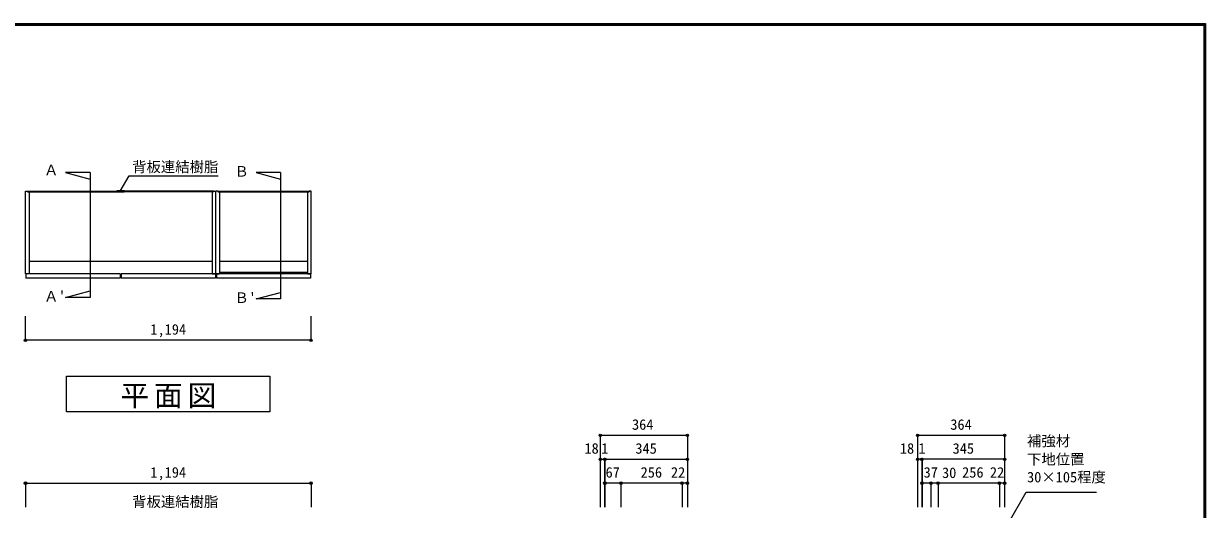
# Model space of a CAD drawing. Units: millimetres at full size, sheet at 1:20; some dimension numbers follow another scale. Extents: x -3893 to 3907, y -2871 to 2783.
# Drawn here: x -1033 to 3907, y 753 to 2783 of the extents above; entities that cross this region are included whole.
import ezdxf
from ezdxf.enums import TextEntityAlignment as Align

# ---------------------------------------------------------------- set-up
doc = ezdxf.new("R2010")
doc.units = ezdxf.units.MM
doc.header["$LTSCALE"] = 20
doc.header["$PDMODE"] = 32
doc.header["$PDSIZE"] = 10
for name, color, linetype in [('0-1_本体', 2, 'Continuous'), ('0-2_扉', 3, 'Continuous'), ('0-4_棚', 3, 'Continuous'), ('0-7_', 7, 'Continuous'), ('0-A_文字', 7, 'Continuous'), ('0-B_寸法', 7, 'Continuous'), ('F-1_枠', 6, 'Continuous')]:
    doc.layers.add(name, color=color, linetype=linetype)
doc.styles.add('ＭＳ ゴシック', font='')
doc.styles.get('ＭＳ ゴシック').set_extended_font_data('MS Gothic')

msp = doc.modelspace()

# ---------------------------------------------------------------- linework, layer by layer
at = {"layer": '0-1_本体'}
for p, q in [((-1025.7, 1738.06), (-1025.7, 2083.06)), ((-1017.7, 2081.56), (-633.2, 2081.56)), ((-1010.7, 2080.06), (-1010.7, 1738.06)), ((-237.7, 2081.56), (-622.2, 2081.56)), ((-244.7, 2080.06), (-244.7, 1738.06)), ((-237.7, 2083.06), (-229.7, 2083.06)), ((-229.7, 1738.06), (-229.7, 2083.06)), ((-221.7, 2083.06), (-229.7, 2083.06)), ((-221.7, 2083.06), (-221.7, 2080.06)), ((-221.7, 2081.56), (160.3, 2081.56)), ((-221.7, 2080.06), (160.3, 2080.06)), ((-214.7, 2080.06), (-214.7, 1738.06)), ((153.3, 2080.06), (153.3, 1738.06)), ((-1010.7, 1738.06), (-1025.7, 1738.06)), ((-244.7, 1738.06), (-229.7, 1738.06)), ((-229.7, 1738.06), (-214.7, 1738.06))]:
    msp.add_line(p, q, dxfattribs=at)
at = {"layer": '0-1_本体', "color": 7}
for p, q in [((-1017.7, 2083.06), (-633.2, 2083.06)), ((-237.7, 2083.06), (-622.2, 2083.06)), ((-221.7, 2083.06), (160.3, 2083.06))]:
    msp.add_line(p, q, dxfattribs=at)
at = {"layer": '0-1_本体'}
for points in [[(-1025.7, 2083.06), (-1017.7, 2083.06), (-1017.7, 2080.06), (-633.2, 2080.06)], [(-237.7, 2083.06), (-237.7, 2080.06), (-622.2, 2080.06)], [(153.3, 1738.06), (168.3, 1738.06), (168.3, 2083.06)], [(168.3, 2083.06), (160.3, 2083.06), (160.3, 2080.06)]]:
    msp.add_lwpolyline(points, dxfattribs=at)
at = {"layer": '0-2_扉', "color": 2}
for p, q in [((-629.7, 1737.06), (-629.7, 1719.06)), ((-231.7, 1737.06), (-625.7, 1737.06)), ((-625.7, 1737.06), (-625.7, 1719.06)), ((-231.7, 1737.06), (-231.7, 1719.06)), ((-629.7, 1719.06), (-1023.7, 1719.06)), ((-231.7, 1719.06), (-625.7, 1719.06))]:
    msp.add_line(p, q, dxfattribs=at)
for points in [[(-629.7, 1737.06), (-1023.7, 1737.06), (-1023.7, 1719.06)], [(166.3, 1737.06), (-227.7, 1737.06), (-227.7, 1719.06)], [(166.3, 1737.06), (166.3, 1719.06), (-227.7, 1719.06)]]:
    msp.add_lwpolyline(points, dxfattribs=at)
at = {"layer": '0-4_棚'}
for p, q in [((-1010.7, 1790.06), (-244.7, 1790.06)), ((-214.7, 1790.06), (153.3, 1790.06)), ((-214.7, 1745.06), (153.3, 1745.06))]:
    msp.add_line(p, q, dxfattribs=at)
at = {"layer": '0-7_'}
for p, q in [((-643.7, 2083.56), (-643.7, 2083.06)), ((-643.7, 2083.06), (-633.2, 2083.06)), ((-612.2, 2084.06), (-643.2, 2084.06)), ((-641.7, 2080.06), (-633.2, 2080.06)), ((-641.7, 2079.56), (-641.7, 2080.06)), ((-614.2, 2079.06), (-641.2, 2079.06)), ((-633.2, 2080.06), (-633.2, 2083.06)), ((-632.2, 2083.06), (-623.2, 2083.06)), ((-632.2, 2080.06), (-632.2, 2083.06)), ((-632.2, 2080.06), (-623.2, 2080.06)), ((-623.2, 2080.06), (-623.2, 2083.06)), ((-622.2, 2080.06), (-622.2, 2083.06)), ((-622.2, 2083.06), (-611.7, 2083.06)), ((-622.2, 2080.06), (-613.7, 2080.06)), ((-613.7, 2079.56), (-613.7, 2080.06)), ((-611.7, 2083.56), (-611.7, 2083.06))]:
    msp.add_line(p, q, dxfattribs=at)
for centre, start, end in [((-643.2, 2083.56), 90, 180), ((-641.2, 2079.56), 180, 270), ((-614.2, 2079.56), 270, 0), ((-612.2, 2083.56), 0, 90)]:
    msp.add_arc(centre, 0.5, start, end, dxfattribs=at)
at = {"layer": '0-A_文字'}
for p, q in [((-755.15, 2160.63), (-755.15, 1638.5)), ((-629.72, 2083.58), (-592.85, 2147.43)), ((-592.85, 2147.43), (-219.71, 2147.43)), ((40.93, 2160.63), (40.93, 1632.5)), ((-61.93, 1632.5), (40.93, 1660.06)), ((40.93, 1632.5), (-61.93, 1632.5)), ((3080.88, 690.87), (3157.91, 824.29)), ((3157.91, 824.29), (3450.93, 824.29))]:
    msp.add_line(p, q, dxfattribs=at)
for points in [[(-755.15, 2160.63), (-858.01, 2160.63), (-755.15, 2133.06)], [(40.93, 2160.63), (-61.93, 2160.63), (40.93, 2133.06)], [(-755.15, 1638.5), (-858.01, 1638.5), (-755.15, 1666.06)]]:
    msp.add_lwpolyline(points, dxfattribs=at)
msp.add_lwpolyline([(-853.7, 1310.06), (-3.7, 1310.06), (-3.7, 1160.06), (-853.7, 1160.06)], close=True, dxfattribs=at)
at = {"layer": '0-B_寸法', "color": 4}
for p, q in [((-1025.7, 1460.06), (-1025.7, 1560.06)), ((168.3, 1460.06), (168.3, 1560.06)), ((168.3, 1460.06), (-1025.7, 1460.06)), ((1377.3, 1062.33), (1741.3, 1062.33)), ((1377.3, 1062.33), (1377.3, 762.33)), ((1741.3, 1062.33), (1741.3, 862.33)), ((2703.4, 1062.33), (2703.4, 962.33)), ((2703.4, 1062.33), (3067.4, 1062.33)), ((3067.4, 1062.33), (3067.4, 962.33)), ((1377.3, 962.33), (1741.3, 962.33)), ((1395.3, 962.33), (1395.3, 762.33)), ((1396.3, 962.33), (1396.3, 862.33)), ((2703.4, 962.33), (2703.4, 762.33)), ((2721.4, 962.33), (2703.4, 962.33)), ((2722.4, 962.33), (2721.4, 962.33)), ((2721.4, 962.33), (2721.4, 762.33)), ((2722.4, 962.33), (2722.4, 862.33)), ((3067.4, 962.33), (2722.4, 962.33)), ((3067.4, 962.33), (3067.4, 862.33)), ((-1025.7, 862.33), (168.3, 862.33)), ((-1025.7, 862.33), (-1025.7, 762.33)), ((168.3, 862.33), (168.3, 762.33)), ((1396.3, 862.33), (1396.3, 762.33)), ((1463.3, 862.33), (1396.3, 862.33)), ((1719.3, 862.33), (1463.3, 862.33)), ((1463.3, 862.33), (1463.3, 762.33)), ((1741.3, 862.33), (1719.3, 862.33)), ((1719.3, 862.33), (1719.3, 762.33)), ((1741.3, 862.33), (1741.3, 762.33)), ((2722.4, 862.33), (2722.4, 762.33)), ((2759.4, 862.33), (2722.4, 862.33)), ((2759.4, 862.33), (2759.4, 762.33)), ((2789.4, 862.33), (2759.4, 862.33)), ((2789.4, 862.33), (2789.4, 762.33)), ((3045.4, 862.33), (2789.4, 862.33)), ((3045.4, 862.33), (3045.4, 762.33)), ((3067.4, 862.33), (3045.4, 862.33)), ((3067.4, 862.33), (3067.4, 762.33))]:
    msp.add_line(p, q, dxfattribs=at)
at = {"layer": '0-B_寸法'}
for p in [(-1025.7, 1460.06), (168.3, 1460.06), (1377.3, 1062.33), (1741.3, 1062.33), (2703.4, 1062.33), (3067.4, 1062.33), (1377.3, 962.33), (1395.3, 962.33), (1396.3, 962.33), (1741.3, 962.33), (2703.4, 962.33), (2721.4, 962.33), (2722.4, 962.33), (3067.4, 962.33), (-1025.7, 862.33), (168.3, 862.33), (1396.3, 862.33), (1463.3, 862.33), (1719.3, 862.33), (1741.3, 862.33), (2722.4, 862.33), (2759.4, 862.33), (2789.4, 862.33), (3045.4, 862.33), (3067.4, 862.33)]:
    msp.add_point(p, dxfattribs=at)
at = {"layer": 'F-1_枠'}
for p, q in [((-3893.39, 2783.33), (3906.61, 2783.33)), ((-3893.39, 2780), (3906.61, 2780)), ((-3893.39, 2776.67), (3906.61, 2776.67)), ((3899.95, 2783.33), (3899.95, -2803.33)), ((3903.28, 2783.33), (3903.28, -2803.33)), ((3906.61, 2783.33), (3906.61, -2803.33))]:
    msp.add_line(p, q, dxfattribs=at)

# ---------------------------------------------------------------- texts
at = {"layer": '0-A_文字', "style": 'ＭＳ ゴシック'}
for s, p in [('Ａ ', (-948.01, 2136.63)), ('背板連結樹脂', (-579.71, 2149.56)), ('Ｂ ', (-151.93, 2130.63)), ("Ａ'", (-948.01, 1608.5)), ("Ｂ'", (-151.93, 1602.5)), ('補強材', (3161.14, 1003.7)), ('下地位置', (3161.14, 927.08)), ('30×105程度', (3161.14, 852.54)), ('背板連結樹脂', (-579.71, 749.76))]:
    msp.add_text(s, height=43.99, dxfattribs=at).set_placement(p, align=Align.BOTTOM_LEFT)
at = {"layer": '0-A_文字', "insert": (-628.7, 1175.06), "char_height": 87.98, "attachment_point": 7, "style": 'ＭＳ ゴシック'}
msp.add_mtext('\\T1.17;平面図', dxfattribs=at)
at = {"layer": '0-B_寸法', "style": 'ＭＳ ゴシック'}
for s, p in [('1,194', (-503.7, 1470.06)), ('364', (1509.8, 1072.33)), ('364', (2840.4, 1072.33)), ('18', (1310.89, 972.33)), ('1', (1380.8, 972.33)), ('345', (1523.8, 972.33)), ('18', (2629.63, 972.33)), ('1', (2706.9, 972.33)), ('345', (2849.9, 972.33)), ('1,194', (-503.7, 872.33)), ('67', (1399.3, 872.33)), ('256', (1545.8, 872.33)), ('22', (1672.59, 872.33)), ('37', (2728.75, 872.33)), ('30', (2805.74, 870.72)), ('256', (2889.75, 872.33)), ('22', (3005.97, 872.33))]:
    msp.add_text(s, height=43.99, dxfattribs=at).set_placement(p, align=Align.BOTTOM_LEFT)

doc.saveas('drawing.dxf')
